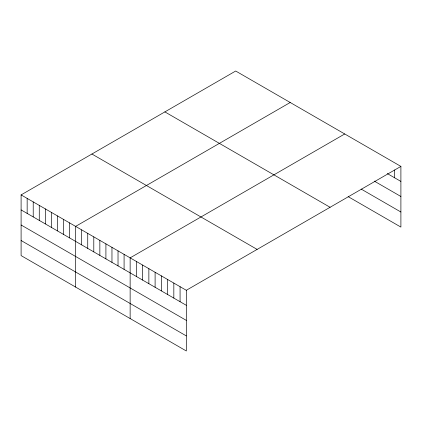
<?xml version="1.0" encoding="UTF-8"?>
<svg xmlns="http://www.w3.org/2000/svg" width="422" height="422" viewBox="0 0 422 422"><rect width="100%" height="100%" fill="white"/><g stroke="black" fill="none" stroke-linecap="round" stroke-linejoin="round"><path stroke-width="0.63" d="M21.1 194.906L186.313 290.289L186.313 350.983L21.1 255.6L21.1 194.906L235.687 71.017L400.9 166.4L400.9 227.094L348.134 196.631M290.209 102.493L75.622 226.382L75.622 287.076M344.727 133.969L130.14 257.858L130.14 318.552M186.313 290.289L400.9 166.4M387.28 173.553L400.9 181.413M374.235 181.091L400.9 196.488M361.185 189.088L400.9 212.018M164.875 111.899L330.088 207.286M91.912 154.025L257.125 249.407M21.1 209.919L186.313 305.306M21.1 224.995L186.313 320.377M21.1 240.524L186.313 335.912M394.66 169.976L394.66 177.81M180.073 286.686L180.073 301.704M173.832 283.083L173.832 298.096M167.587 279.48L167.587 294.493M161.346 275.877L161.346 290.89M155.106 272.274L155.106 287.287M148.866 268.672L148.866 283.684M142.625 265.069L142.625 280.081M136.38 261.466L136.38 276.479M124.084 254.36L124.084 269.378M118.023 250.863L118.023 265.881M111.967 247.366L111.967 262.384M105.911 243.869L105.911 258.886M99.85 240.371L99.85 255.389M93.795 236.874L93.795 251.892M87.734 233.377L87.734 248.389M81.678 229.879L81.678 244.892M69.561 222.885L69.561 237.897M63.506 219.387L63.506 234.4M57.445 215.89L57.445 230.903M51.389 212.393L51.389 227.405M45.333 208.895L45.333 223.908M39.272 205.398L39.272 220.411M33.217 201.901L33.217 216.913M27.156 198.403L27.156 213.416"/></g></svg>
